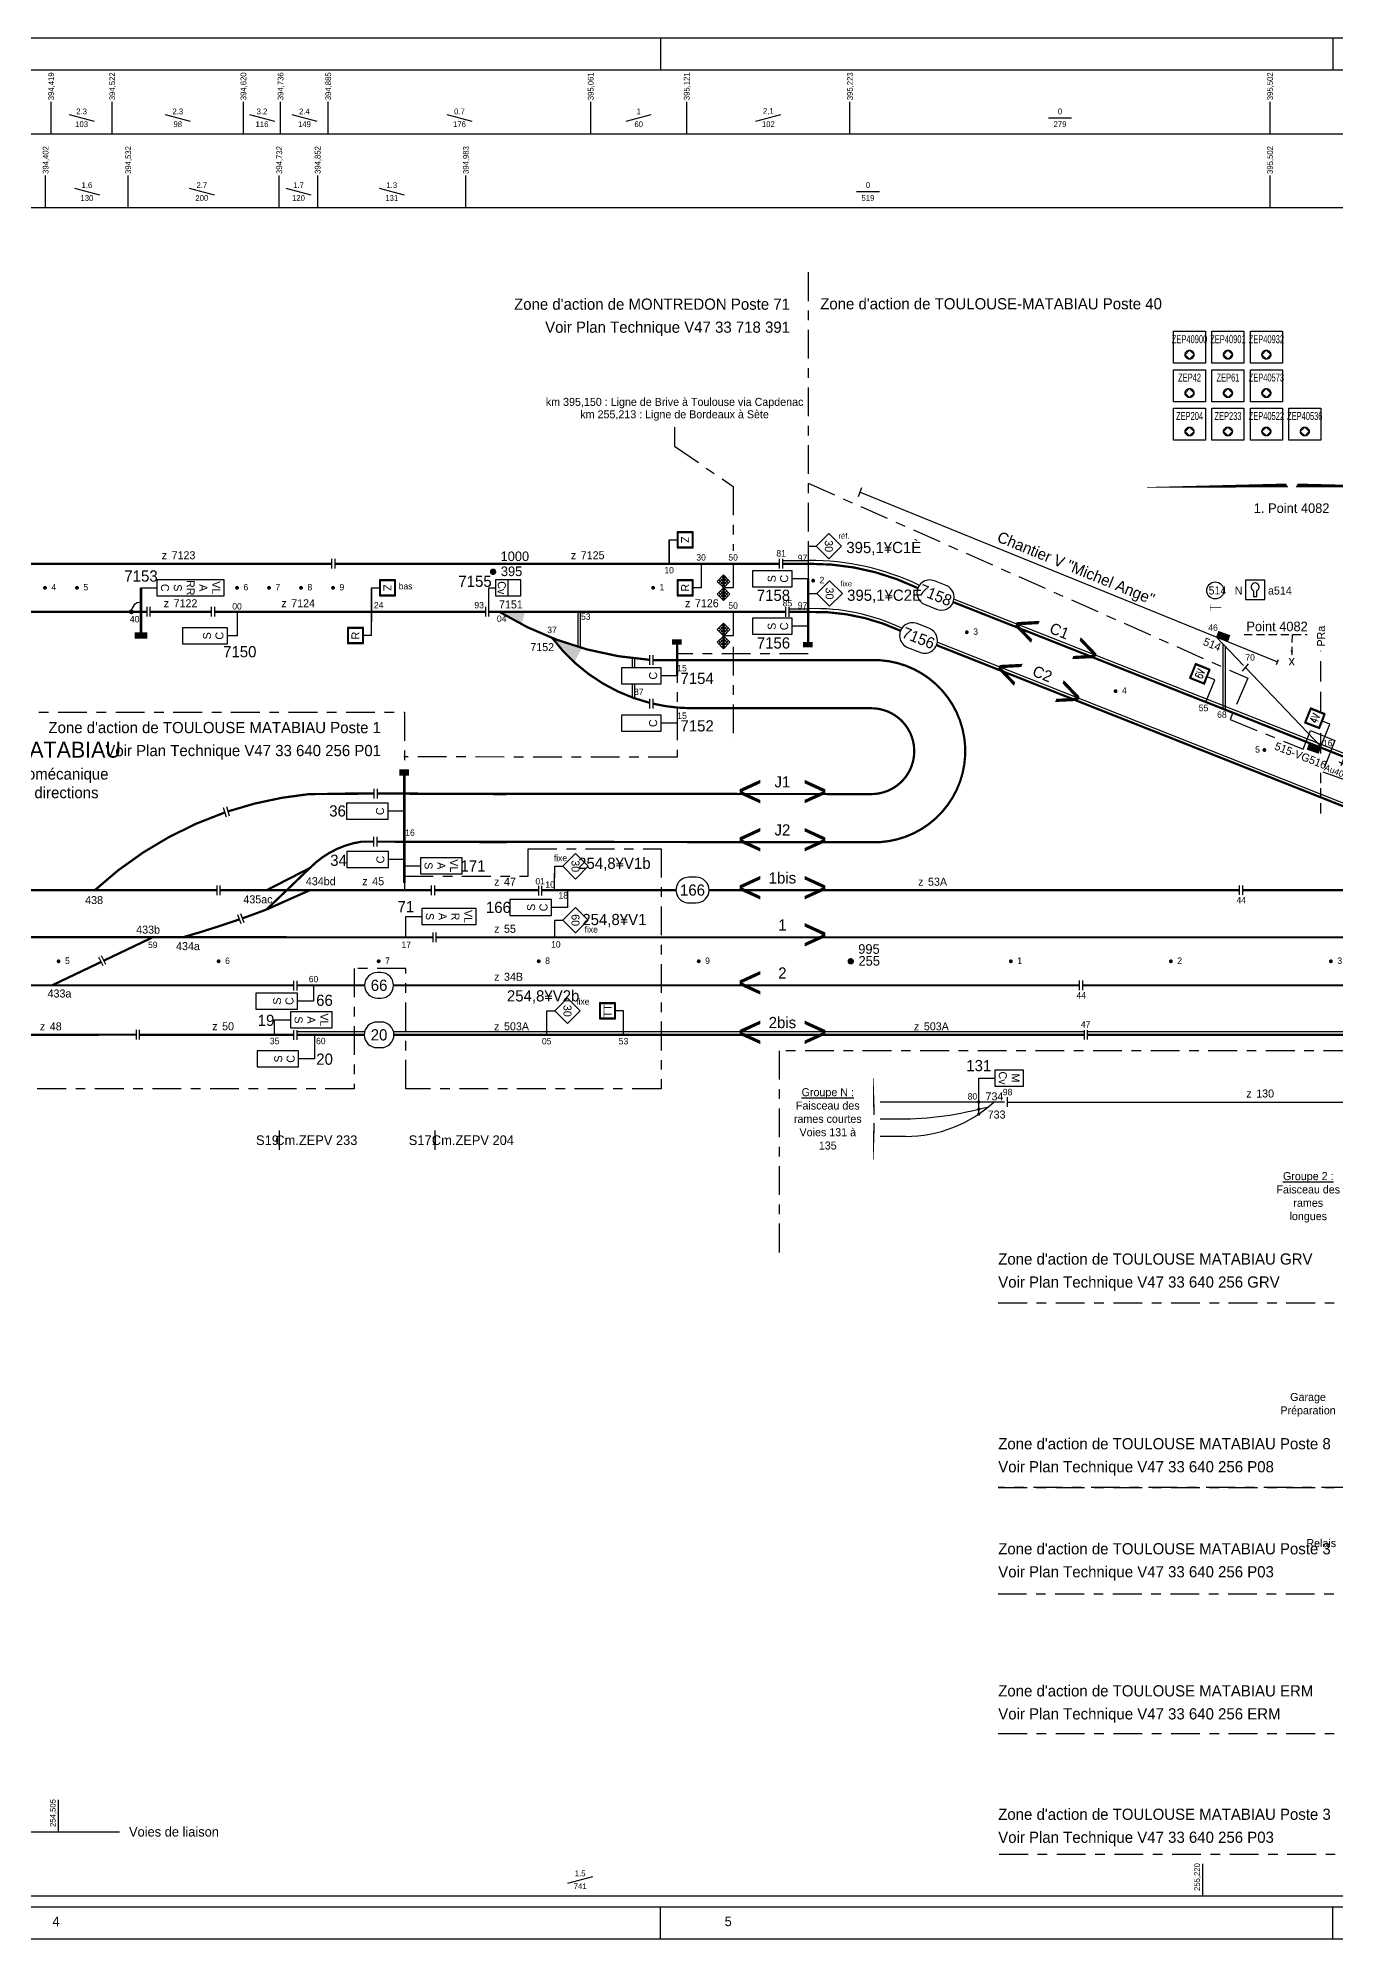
# Model space of a CAD drawing. Header units: metres. Extents: x 0 to 4410, y 0 to 594.
# Drawn here: x 645 to 1051, y 0 to 594 of the extents above; entities that cross this region are included whole.
import ezdxf
from ezdxf.enums import TextEntityAlignment as Align

# ---------------------------------------------------------------- set-up
doc = ezdxf.new("R2010")
doc.units = ezdxf.units.M
for name, pattern in [('AXES', [36, 18, -6, 6, -6]), ('CACHE', [9.525, 6.35, -3.175]), ('CACHE2', [4.7625, 3.175, -1.5875]), ('CONTINU', [5000, 5000, 0])]:
    doc.linetypes.add(name, pattern=pattern)
for name, color, linetype in [('ATTRIBUTS', 7, 'CONTINU'), ('PT', 7, 'Continuous'), ('ptce', 7, 'CONTINU')]:
    doc.layers.add(name, color=color, linetype=linetype)
doc.styles.add('es_norme', font='es_isocp.shx')
doc.styles.add('ISO8C1', font='es_isocp.shx')
doc.styles.add('SIMPLEX', font='simplex', dxfattribs={"width": 0.7})

# ---------------------------------------------------------------- blocks, each defined once
blk = doc.blocks.new('TIVD')
at = {"linetype": 'Continuous'}
for p, q in [((-4, 6.5), (0, 10.5)), ((0, 2.5), (-4, 6.5)), ((0, 10.5), (4, 6.5)), ((4, 6.5), (0, 2.5)), ((0, 0), (0, 2.5))]:
    blk.add_line(p, q, dxfattribs=at)
at = {"linetype": 'Continuous', "style": 'SIMPLEX', "width": 0.7}
blk.add_attdef('OOO', text='', height=2.5, dxfattribs=at).set_placement((0, 6.5), align=Align.MIDDLE)
blk = doc.blocks.new('TCR')
at = {"linetype": 'Continuous'}
for p, q in [((2.5, 7.5), (-2.5, 7.5)), ((-2.5, 7.5), (-2.5, 2.5)), ((2.5, 2.5), (2.5, 7.5)), ((-2.5, 2.5), (0, 2.5)), ((0, 0), (0, 2.5)), ((0, 2.5), (2.5, 2.5))]:
    blk.add_line(p, q, dxfattribs=at)
for points in [[(-2.5, 7.5), (2.5, 7.5), (-2, 7), (2, 7)], [(-2.5, 2.5), (-2.5, 7.5), (-2, 3), (-2, 7)], [(2.5, 7.5), (2.5, 2.5), (2, 7), (2, 3)], [(2.5, 2.5), (-2.5, 2.5), (2, 3), (-2, 3)]]:
    blk.add_solid(points, dxfattribs=at)
at = {"linetype": 'Continuous', "style": 'SIMPLEX', "width": 0.7}
blk.add_attdef('OO', text='', height=2.5, dxfattribs=at).set_placement((0, 5), align=Align.MIDDLE)
blk = doc.blocks.new('FLSIG-DR')
at = {"linetype": 'Continuous'}
blk.add_lwpolyline([(2.12, -2.12, 0, 0.8, 0), (1.39, -1.39, 0, 0, 0), (0, 0, 0, 0, 0)], format="xyseb", dxfattribs=at)
blk = doc.blocks.new('BAS')
at = {"linetype": 'CACHE', "style": 'ISO8C1'}
blk.add_text('bas', height=2, dxfattribs=at).set_placement((0, 0))
blk = doc.blocks.new('PTEAG')
blk.add_line((0, 1.5), (0, -1.5))
blk = doc.blocks.new('PAGED')
at = {"linetype": 'Continuous'}
blk.add_solid([(0, 0), (4, 0), (0, -2), (4, -2)], dxfattribs=at)
blk = doc.blocks.new('nzone')
at = {"style": 'es_norme'}
blk.add_text('z', height=2.5, dxfattribs=at).set_placement((-1.78, 1.41))
blk.add_attdef('ZONE', (1.31, 1.41), '', height=2.5, dxfattribs=at)
blk = doc.blocks.new('lev')
at = {"linetype": 'CONTINU', "const_width": 0.15}
for points in [[(-2.5, 0), (1, 0)], [(1, 1), (1, -1)]]:
    blk.add_lwpolyline(points, dxfattribs=at)
blk = doc.blocks.new('CLEV')
at = {"linetype": 'Continuous'}
for p, q in [((-0.5, -1.15), (-0.5, -3)), ((-0.5, -3), (0.5, -3)), ((0.5, -3), (0.5, -1.15))]:
    blk.add_line(p, q, dxfattribs=at)
blk.add_arc((0, 0), 1.25, 293.57818, 246.42182, dxfattribs=at)
blk = doc.blocks.new('PDI_')
at = {"linetype": 'AXES'}
blk.add_line((0, 2.81), (0, 0.5), dxfattribs=at)
at = {"const_width": 0.5}
blk.add_lwpolyline([(-1.36, 1.78, 1), (-0.86, 1.78, 1)], format="xyb", close=True, dxfattribs=at)
blk.add_solid([(-1.11, 2.28), (0.89, 2.28), (-0.62, 1.88), (1.29, 1.88)])
at = {"style": 'ISO8C1'}
blk.add_attdef('XX', text='', height=2, dxfattribs=at).set_placement((-0.07, 4.25), align=Align.CENTER)
blk.add_attdef('TYPE', text='', height=2.5, dxfattribs=at).set_placement((-3.46, 1.11), align=Align.RIGHT)
blk = doc.blocks.new('HM')
at = {"const_width": 0.6}
blk.add_lwpolyline([(-0.3, 0, 1), (0.3, 0, 1)], format="xyb", close=True, dxfattribs=at)
at = {"color": 7, "linetype": 'Continuous', "style": 'es_norme', "flags": 1}
blk.add_attdef('KI', (2.01, 1.77), '', height=2, dxfattribs=at)
at = {"linetype": 'Continuous', "style": 'es_norme'}
blk.add_attdef('HM', (2.02, -0.81), '', height=2, dxfattribs=at)
blk = doc.blocks.new('KILOM')
at = {"const_width": 1}
blk.add_lwpolyline([(-0.5, 0, 1), (0.5, 0, 1)], format="xyb", close=True, dxfattribs=at)
at = {"color": 7, "linetype": 'Continuous', "style": 'es_norme'}
blk.add_attdef('KM', (2.43, -1.35), '', height=3, dxfattribs=at)
at = {"layer": 'ATTRIBUTS', "linetype": 'Continuous', "style": 'es_norme'}
blk.add_attdef('KDREEL', (2.34, 2.34), '', height=3, dxfattribs=at)
blk = doc.blocks.new('no_voie')
at = {"layer": 'PT', "linetype": 'Continuous', "style": 'es_norme'}
blk.add_attdef('<', text='', height=10, dxfattribs=at).set_placement((-6.25, 1), align=Align.MIDDLE_RIGHT)
blk.add_attdef('V', text='', height=3.5, dxfattribs=at).set_placement((0, 2.09), align=Align.CENTER)
blk.add_attdef('>', text='', height=10, dxfattribs=at).set_placement((6.25, 1), align=Align.MIDDLE_LEFT)
blk = doc.blocks.new('zep')
for p, q in [((0, 10), (10, 10)), ((0, 0), (0, 10)), ((10, 10), (10, 0)), ((10, 0), (0, 0))]:
    blk.add_line(p, q)
at = {"linetype": 'CONTINU'}
blk.add_lwpolyline([(6.39, 2.72), (4.98, 4.09), (3.61, 2.68), (5.02, 1.31)], close=True, dxfattribs=at)
blk.add_circle((5, 2.7), 1.39, dxfattribs=at)
at = {"linetype": 'CONTINU', "style": 'ISO8C1', "width": 0.7}
blk.add_attdef('1L', text='', height=2.5, dxfattribs=at).set_placement((5, 6.29), align=Align.CENTER)
blk = doc.blocks.new('DECLIV1')
blk.add_line((-3.91, -1.05), (3.91, 1.05))
at = {"linetype": 'CONTINU', "style": 'ISO8C1', "flags": 1}
blk.add_attdef('PK', text='', height=1.8, dxfattribs=at).set_placement((0, 6.39), align=Align.MIDDLE)
at = {"color": 0, "linetype": 'Continuous', "style": 'ISO8C1'}
for tag, p in [('DECLI', (0, 2)), ('DISTANCE', (0, -2))]:
    blk.add_attdef(tag, text='', height=1.8, dxfattribs=at).set_placement(p, align=Align.MIDDLE)
blk = doc.blocks.new('DECLIV-1')
blk.add_line((-3.91, 1.05), (3.91, -1.05))
at = {"linetype": 'CONTINU', "style": 'ISO8C1', "flags": 1}
blk.add_attdef('PK', text='', height=1.8, dxfattribs=at).set_placement((0, 6.39), align=Align.MIDDLE)
at = {"linetype": 'CONTINU', "style": 'ISO8C1'}
for tag, p in [('DECLI', (0, 2)), ('DISTANCE', (0, -2))]:
    blk.add_attdef(tag, text='', height=1.8, dxfattribs=at).set_placement(p, align=Align.MIDDLE)
blk = doc.blocks.new('DECLIV0')
blk.add_line((-3.6, 0), (3.6, 0))
at = {"linetype": 'CONTINU', "style": 'ISO8C1', "flags": 1}
blk.add_attdef('PK', text='', height=1.8, dxfattribs=at).set_placement((0, 6.39), align=Align.MIDDLE)
at = {"linetype": 'CONTINU', "style": 'ISO8C1'}
for tag, p in [('DECLI', (0, 2)), ('DISTANCE', (0, -2))]:
    blk.add_attdef(tag, text='', height=1.8, dxfattribs=at).set_placement(p, align=Align.MIDDLE)
blk = doc.blocks.new('fincat')
at = {"layer": 'ptce', "linetype": 'CONTINU'}
for p, q in [((0, 4), (-2, 2)), ((-2, 2), (-0.15, 0.15)), ((-0.15, 2.85), (-1.5, 1.5)), ((-1.5, 2.5), (-0.15, 1.15)), ((-1, 3), (-0.15, 2.15)), ((-0.15, 1.85), (-1, 1)), ((-0.5, 3.5), (-0.15, 3.15)), ((-0.15, 0.85), (-0.5, 0.5)), ((-0.15, 3.85), (-0.15, -3.85)), ((2, 2), (0, 4)), ((0.15, 3.85), (0.15, -3.85)), ((0.5, 3.5), (0.15, 3.15)), ((1, 3), (0.15, 2.15)), ((0.15, 2.85), (1.5, 1.5)), ((1.5, 2.5), (0.15, 1.15)), ((0.15, 0.15), (2, 2)), ((0.15, 1.85), (1, 1)), ((0.15, 0.85), (0.5, 0.5)), ((-2, -2), (-0.15, -0.15)), ((0, -4), (-2, -2)), ((-1.5, -2.5), (-0.15, -1.15)), ((-0.15, -2.85), (-1.5, -1.5)), ((-0.15, -1.85), (-1, -1)), ((-1, -3), (-0.15, -2.15)), ((-0.15, -0.85), (-0.5, -0.5)), ((-0.5, -3.5), (-0.15, -3.15)), ((2, -2), (0, -4)), ((0.15, -0.15), (2, -2)), ((0.15, -0.85), (0.5, -0.5)), ((0.15, -1.85), (1, -1)), ((1.5, -2.5), (0.15, -1.15)), ((0.15, -2.85), (1.5, -1.5)), ((1, -3), (0.15, -2.15)), ((0.5, -3.5), (0.15, -3.15))]:
    blk.add_line(p, q, dxfattribs=at)

msp = doc.modelspace()

# ---------------------------------------------------------------- linework, layer by layer
at = {"color": 0, "linetype": 'Continuous', "ltscale": 0.8}
for p, q in [((840, 594), (840, 584)), ((1050, 594), (1050, 584)), ((840, 0), (840, 10)), ((1050, 0), (1050, 10))]:
    msp.add_line(p, q, dxfattribs=at)
at = {"color": 0, "linetype": 'Continuous'}
for p, q in [((649.556, 564.065), (649.556, 574.065)), ((668.657, 564.065), (668.657, 574.065)), ((709.657, 564.065), (709.657, 574.065)), ((721.257, 564.065), (721.257, 574.065)), ((736.157, 564.065), (736.157, 574.065)), ((818.157, 564.065), (818.157, 574.065)), ((848.157, 564.065), (848.157, 574.065)), ((899.157, 564.065), (899.157, 574.065)), ((1030.407, 564.065), (1030.407, 574.065)), ((1030.407, 564.065), (1030.407, 574.065)), ((178.657, 564.065), (1269.407, 564.065)), ((647.856, 541.024), (647.856, 551.024)), ((673.657, 541.024), (673.657, 551.024)), ((720.856, 541.024), (720.856, 551.024)), ((732.856, 541.024), (732.856, 551.024)), ((779.157, 541.024), (779.157, 551.024)), ((1030.407, 541.024), (1030.407, 551.024)), ((1030.407, 541.024), (1030.407, 551.024)), ((177.657, 541.024), (1269.407, 541.024)), ((842.657, 436.944), (842.657, 429.715)), ((886.094, 435.218), (886.094, 429.715)), ((737.291, 428.215), (737.291, 431.215)), ((738.291, 428.215), (738.291, 431.215)), ((877.157, 428.215), (877.157, 431.215)), ((878.157, 428.215), (878.157, 431.215)), ((792.381, 419.715), (792.381, 424.715)), ((679.555, 413.215), (679.555, 416.215)), ((680.555, 413.215), (680.555, 416.215)), ((699.736, 413.215), (699.736, 416.215)), ((700.736, 413.215), (700.736, 416.215)), ((785.381, 413.215), (785.381, 416.215)), ((786.381, 413.215), (786.381, 416.215)), ((879.157, 413.168), (879.157, 416.168)), ((880.157, 413.168), (880.157, 416.168)), ((814.157, 414.668), (814.157, 403.756)), ((814.864, 414.668), (814.864, 403.549)), ((1022.133, 397.916), (1013.577, 406.867)), ((831.157, 400.21), (831.157, 397.232)), ((831.864, 400.126), (831.864, 397.232)), ((836.657, 398.12), (836.657, 401.12)), ((837.657, 398.12), (837.657, 401.12)), ((831.157, 392.232), (831.157, 387.93)), ((831.864, 392.232), (831.864, 387.676)), ((1046.31, 372.622), (1022.705, 397.317)), ((836.657, 384.492), (836.657, 387.492)), ((837.657, 384.492), (837.657, 387.492)), ((750.546, 356.408), (750.546, 359.408)), ((751.546, 356.408), (751.546, 359.408)), ((704.346, 350.588), (703.477, 353.46)), ((705.303, 350.878), (704.434, 353.749)), ((750.438, 341.389), (750.438, 344.389)), ((751.438, 341.389), (751.438, 344.389)), ((701.411, 326.211), (701.411, 329.211)), ((702.411, 326.211), (702.411, 329.211)), ((759.938, 332.15), (759.938, 327.905)), ((768.438, 326.211), (768.438, 329.211)), ((769.438, 326.211), (769.438, 329.211)), ((801.911, 326.077), (801.911, 329.077)), ((802.911, 326.077), (802.911, 329.077)), ((1020.911, 326.236), (1020.911, 329.236)), ((1021.911, 326.236), (1021.911, 329.236)), ((708.94, 317.203), (707.927, 320.026)), ((709.882, 317.541), (708.868, 320.364)), ((768.911, 311.452), (768.911, 314.452)), ((769.911, 311.452), (769.911, 314.452)), ((665.827, 304.089), (664.443, 306.75)), ((666.715, 304.55), (665.331, 307.212)), ((725.411, 296.42), (725.411, 299.42)), ((726.411, 296.42), (726.411, 299.42)), ((970.911, 296.5), (970.911, 299.5)), ((971.911, 296.5), (971.911, 299.5)), ((676.229, 281.052), (676.229, 284.052)), ((677.229, 281.052), (677.229, 284.052)), ((725.411, 280.976), (725.411, 283.976)), ((726.411, 280.976), (726.411, 283.976)), ((972.411, 281.024), (972.411, 284.024)), ((973.411, 281.024), (973.411, 284.024)), ((948.411, 260.027), (948.411, 263.027)), ((948.411, 261.527), (1276.083, 261.527)), ((908.63, 256.243), (914.484, 256.243)), ((720.806, 252.599), (720.806, 246.599)), ((769.486, 252.599), (769.486, 246.599)), ((916.531, 250.792), (908.63, 250.792)), ((651.911, 33.5), (651.911, 43.5)), ((141.967, 33.5), (670.967, 33.5)), ((1009.411, 13.5), (1009.411, 23.5)), ((141.967, 13.5), (2552.917, 13.5))]:
    msp.add_line(p, q, dxfattribs=at)
at = {"color": 0}
for p, q in [((842.657, 429.715), (842.657, 437.215)), ((852.657, 429.715), (852.657, 422.215)), ((749.657, 414.715), (749.657, 422.215)), ((749.657, 422.215), (749.657, 411.579)), ((749.657, 407.294), (749.657, 414.715)), ((1015.611, 404.739), (1015.611, 384.434)), ((1016.41, 403.903), (1016.41, 384.119)), ((1021.759, 396.153), (1023.651, 398.481)), ((1032.391, 398.237), (1033.038, 399.76)), ((1010.365, 386.509), (1013.127, 393.482)), ((1046.31, 372.622), (1049.072, 379.595)), ((806.896, 327.711), (806.911, 335.211)), ((806.896, 327.565), (806.896, 333.07)), ((806.911, 312.854), (806.911, 318.359)), ((804.411, 282.524), (804.411, 290.024)), ((804.411, 282.356), (804.411, 287.376)), ((828.411, 282.524), (828.411, 290.024)), ((828.411, 282.524), (828.411, 287.4)), ((947.411, 261.527), (908.63, 261.527))]:
    msp.add_line(p, q, dxfattribs=at)
at = {"color": 0, "linetype": 'CACHE', "ltscale": 0.4}
for p, q in [((1022.33, 407.621), (1042.003, 407.621)), ((1037.279, 407.621), (1037.18, 401.09))]:
    msp.add_line(p, q, dxfattribs=at)
at = {"color": 0, "linetype": 'AXES', "ltscale": 0.5}
msp.add_line((862.657, 403.759), (862.657, 373.747), dxfattribs=at)
at = {"color": 0, "linetype": 'CACHE'}
for p, q in [((1046.293, 383.385), (1046.293, 402.547)), ((1046.293, 370.468), (1046.293, 379.367))]:
    msp.add_line(p, q, dxfattribs=at)
at = {"color": 0, "linetype": 'CACHE', "ltscale": 0.5}
msp.add_line((1046.293, 351.688), (1046.293, 365.177), dxfattribs=at)
at = {"color": 0, "linetype": 'Continuous', "ltscale": 0.8}
for points in [[(0, 0), (4410, 0), (4410, 594), (0, 594)], [(10, 10), (4400, 10), (4400, 584), (10, 584)]]:
    msp.add_lwpolyline(points, close=True, dxfattribs=at)
at = {"color": 0, "linetype": 'AXES', "ltscale": 0.5}
for points in [[(886.094, 520.808), (886.094, 401.547), (845.157, 401.547), (845.157, 369.24), (759.808, 369.374)], [(844.374, 472.422), (844.374, 466.422), (862.657, 453.867), (862.657, 433.713)], [(886.094, 454.888), (1023.444, 393.988), (1017.919, 381.064), (1040.726, 371.756), (1042.995, 377.642), (1050.636, 374.522), (1046.848, 364.696), (1090.258, 349.288), (1213.641, 349.288), (1213.641, 280.209)], [(39.759, 383.361), (759.938, 383.361), (759.938, 332.15), (798.57, 332.15), (798.57, 340.645), (840.13, 340.645), (840.13, 265.674), (760.399, 265.674), (760.399, 303.249), (744.247, 303.249), (744.247, 265.674), (39.759, 265.674)], [(1258.865, 288.038), (1258.865, 271.01), (1231.585, 271.01), (1231.585, 277.525), (1218.114, 277.525), (1218.114, 277.525), (877.045, 277.525), (877.045, 212.156)], [(1640.921, 229.198), (1547.311, 229.198), (1350.796, 105.258), (1350.796, 26.431), (945.479, 26.431)], [(945.479, 198.825), (1162.603, 198.825), (1262.409, 219.295), (1271.627, 219.295)], [(1395.368, 148.583), (1395.368, 148.583), (1291.295, 147.955), (1229.254, 115.143), (1217.483, 141.105), (945.479, 141.105)], [(945.479, 141.105), (1217.483, 141.105)], [(1246.326, 109.682), (1246.326, 112.175), (1188.205, 112.175), (1188.205, 108.807), (1069.506, 108.807), (1069.506, 110.897), (1062.302, 110.897), (1062.302, 107.762), (945.479, 107.762)], [(945.479, 64.176), (1185.767, 64.176), (1185.767, 59.438), (1196.475, 59.438), (1206.5, 62.924), (1246.326, 99.503)]]:
    msp.add_lwpolyline(points, dxfattribs=at)
at = {"color": 0}
for points in [[(902.321, 452.109), (1032.746, 399.072)], [(862.657, 429.715), (862.657, 422.215), (859.657, 422.215)], [(931.679, 418.707), (1026.549, 381.184)], [(862.657, 414.668), (862.657, 407.168), (859.657, 407.168)], [(926.462, 405.263), (1063.169, 351.109)], [(1026.551, 381.183), (1065.776, 365.591)], [(726.411, 283.524), (747.387, 283.524)], [(756.559, 283.524), (972.411, 283.524)], [(973.411, 283.524), (1299.785, 283.524)]]:
    msp.add_lwpolyline(points, dxfattribs=at)
at = {"color": 0, "linetype": 'Continuous'}
for points, format in [([(1084.021, 456.184, 0, 0, 0), (1082.521, 453.586, 0.2, 1.2, 0), (1038.743, 454.186, 0, 0, 0), (1037.243, 451.588, 0, 0, 0), (1035.743, 454.186, 1.2, 0.2, 0), (991.964, 453.586, 0, 0, 0), (990.464, 456.184, 0, 0, 0)], "xyseb"), ([(920.857, 422.976, 0.1167003), (886.294, 430.717, 0.0993085)], "xyb"), ([(922.612, 416.94), (926.236, 415.501, 1), (929.187, 422.937), (925.563, 424.375, 1), (922.612, 416.94, 1)], "xyb"), ([(915.356, 409.544, 0.1220481), (886.294, 415.668, 0.0993085)], "xyb"), ([(917.188, 403.577), (921.019, 402.057, 1), (923.971, 409.492), (920.14, 411.013, 1), (917.188, 403.577, 1)], "xyb"), ([(848.794, 323.76), (851.128, 323.757, 1), (851.14, 331.757), (848.805, 331.76, 1), (848.794, 323.76, 1)], "xyb"), ([(751.516, 294), (752.558, 294, 1), (752.558, 302), (751.516, 302, 1), (751.516, 294, 1)], "xyb"), ([(751.387, 278.524), (752.686, 278.524, 1), (752.686, 286.524), (751.387, 286.524, 1), (751.387, 278.524, 1)], "xyb"), ([(908.63, 242.29, 0, 0, 0), (906.433, 243.558, 0.2, 0.507, 0), (906.686, 254.974, 0, 0, 0), (904.489, 256.243, 0, 0, 0), (906.686, 257.511, 0.507, 0.2, 0), (906.433, 268.928, 0, 0, 0), (908.63, 270.196, 0, 0, 0)], "xyseb")]:
    msp.add_lwpolyline(points, format=format, dxfattribs=at)
for points, const_width in [([(619.657, 429.715), (737.291, 429.715)], 0.7), ([(738.291, 429.715), (798.414, 429.715)], 0.7), ([(784.306, 429.715), (817.523, 429.715)], 0.7), ([(786.451, 429.715), (877.157, 429.715)], 0.7), ([(817.523, 429.715), (786.451, 429.715)], 0.7), ([(878.157, 429.715), (886.294, 429.719), (886.294, 429.719)], 0.7), ([(886.094, 425.049), (886.094, 404.493)], 0.7), ([(530.461, 414.715), (667.522, 414.715)], 0.7), ([(667.522, 414.715), (679.555, 414.715)], 0.7), ([(680.555, 414.715), (699.736, 414.715)], 0.7), ([(700.736, 414.715), (785.381, 414.715)], 0.7), ([(817.523, 414.668), (879.157, 414.668)], 0.7), ([(880.157, 414.668), (886.294, 414.668)], 0.7), ([(843.577, 405.288), (846.585, 405.288)], 1.6), ([(845.157, 405.288), (845.157, 394.732)], 0.7), ([(884.514, 404.426), (887.522, 404.426)], 1.6), ([(837.657, 399.62), (905.825, 399.62)], 0.7), ([(849.411, 384.572), (905.825, 384.572)], 0.7), ([(758.357, 364.501), (761.365, 364.501)], 2), ([(759.938, 330.01), (759.938, 363.787)], 0.8), ([(741.425, 357.908), (750.546, 357.908)], 0.7), ([(751.546, 357.908), (905.822, 357.747)], 0.7), ([(751.438, 342.887), (905.821, 342.689)], 0.7), ([(730.411, 334.636), (716.911, 321.702)], 0.7), ([(716.911, 327.711), (730.411, 334.636)], 0.7), ([(716.911, 321.702), (730.411, 327.711)], 0.7), ([(802.911, 327.711), (844.8, 327.711)], 0.7), ([(855.134, 327.751), (1020.911, 327.711)], 0.7)]:
    msp.add_lwpolyline(points, dxfattribs=dict(at, const_width=const_width))
at = {"color": 0, "linetype": 'CACHE', "ltscale": 0.7, "const_width": 0.7}
msp.add_lwpolyline([(774.111, 429.715), (784.306, 429.715)], dxfattribs=at)
at = {"color": 0, "linetype": 'Continuous'}
for points in [[(878.157, 430.715), (886.294, 430.717)], [(886.094, 429.549), (886.094, 425.049), (881.094, 425.049)], [(677.657, 414.715), (677.657, 422.215), (682.657, 422.215)], [(786.381, 414.715), (786.381, 422.215), (788.381, 422.215)], [(707.657, 414.715), (707.657, 407.215), (704.657, 407.215)], [(880.157, 415.668), (886.294, 415.668)], [(886.094, 414.668), (886.094, 410.168), (881.094, 410.168)], [(845.157, 399.62), (845.157, 394.732), (840.157, 394.732)], [(845.157, 384.789), (845.157, 379.902), (840.157, 379.902)], [(759.829, 357.896), (759.829, 352.396), (754.829, 352.396)], [(759.938, 342.781), (759.938, 337.281), (754.938, 337.281)], [(760.001, 342.852), (760.001, 335.352), (765.001, 335.352)], [(810.911, 327.643), (810.911, 322.358), (805.911, 322.358)], [(760.411, 313), (760.411, 319.5), (765.411, 319.5)], [(731.547, 297.94), (731.547, 293.058), (726.547, 293.058)], [(719.411, 282.524), (719.411, 287.187), (724.411, 287.187)], [(731.911, 282.505), (731.911, 275.005), (726.911, 275.005)], [(939.411, 257.799), (939.411, 269.027), (944.411, 269.027)]]:
    msp.add_lwpolyline(points, dxfattribs=at)
at = {"color": 0, "linetype": 'Continuous', "const_width": 0.7}
for points in [[(920.36, 422.108, 0.1156294), (886.294, 429.719)], [(789.657, 414.668, 0.1205394), (836.657, 399.684, 0.1205394)], [(914.953, 408.788, 0.1164583), (886.294, 414.668)], [(806.157, 406.498, 0.1714641), (836.657, 386.234, 0.1714641)], [(905.825, 399.62, -1.0314666), (905.821, 342.689, 0.3301465)], [(837.657, 385.992, 0.0540118), (849.411, 384.572)], [(905.825, 384.572, -1.0006171), (905.822, 357.747, -4.1824003)], [(746.583, 342.889, 0.1637363), (730.411, 334.636, -0.8479455)], [(709.377, 318.945, 0.0060612), (716.911, 321.702)], [(690.758, 313, 0.0140138), (708.433, 318.614, 0.0140138)]]:
    msp.add_lwpolyline(points, format="xyb", dxfattribs=at)
at = {"color": 0, "linetype": 'CONTINU', "const_width": 0.8}
msp.add_lwpolyline([(677.657, 422.215), (677.657, 408.322)], dxfattribs=at)
at = {"color": 0, "linetype": 'Continuous'}
for points in [[(682.657, 419.715), (703.657, 419.715), (703.657, 424.715), (682.657, 424.715)], [(788.381, 419.715), (796.381, 419.715), (796.381, 424.715), (788.381, 424.715)], [(881.094, 427.549), (868.683, 427.549), (868.683, 422.549), (881.094, 422.549)], [(1022.774, 418.587), (1028.774, 418.587), (1028.774, 424.587), (1022.774, 424.587)], [(881.094, 412.668), (868.683, 412.668), (868.683, 407.668), (881.094, 407.668)], [(704.657, 409.715), (690.657, 409.715), (690.657, 404.715), (704.657, 404.715)], [(840.157, 397.232), (827.746, 397.232), (827.746, 392.232), (840.157, 392.232)], [(840.157, 382.402), (827.746, 382.402), (827.746, 377.402), (840.157, 377.402)], [(754.829, 354.896), (741.829, 354.896), (741.829, 349.896), (754.829, 349.896)], [(754.829, 354.896), (741.829, 354.896), (741.829, 349.896), (754.829, 349.896)], [(754.938, 339.781), (741.938, 339.781), (741.938, 334.781), (754.938, 334.781)], [(754.938, 339.781), (741.938, 339.781), (741.938, 334.781), (754.938, 334.781)], [(765.001, 332.852), (778.001, 332.852), (778.001, 337.852), (765.001, 337.852)], [(765.411, 317), (782.411, 317), (782.411, 322), (765.411, 322)], [(805.911, 324.858), (792.911, 324.858), (792.911, 319.858), (805.911, 319.858)], [(805.911, 324.858), (792.911, 324.858), (792.911, 319.858), (805.911, 319.858)], [(726.547, 295.558), (713.547, 295.558), (713.547, 290.558), (726.547, 290.558)], [(724.411, 284.687), (737.411, 284.687), (737.411, 289.687), (724.411, 289.687)], [(726.911, 277.505), (713.911, 277.505), (713.911, 272.505), (726.911, 272.505)], [(944.411, 266.527), (953.411, 266.527), (953.411, 271.527), (944.411, 271.527)]]:
    msp.add_lwpolyline(points, close=True, dxfattribs=at)
at = {"color": 0, "const_width": 0.7}
for points in [[(931.425, 417.732), (1026.181, 380.254)], [(786.381, 414.668), (817.523, 414.668)], [(926.208, 404.288), (1062.801, 350.18)], [(1026.181, 380.254), (1065.407, 364.661)], [(730.182, 357.746), (750.546, 357.906)], [(751.546, 357.906), (791.882, 357.745)], [(746.583, 342.889), (750.438, 342.889)], [(751.438, 342.889), (791.885, 342.729)], [(505.411, 327.711), (701.411, 327.711)], [(702.411, 327.711), (768.438, 327.711)], [(769.438, 327.711), (791.889, 327.711)], [(791.898, 327.711), (801.911, 327.711)], [(1021.911, 327.711), (1366.51, 327.711)], [(553.862, 313.15), (726.322, 313)], [(666.101, 305.73), (681.411, 313.039)], [(725.429, 313), (768.911, 313)], [(769.911, 313), (791.892, 313)], [(783.398, 313), (920.233, 313)], [(920.233, 313), (1366.246, 313)], [(649.911, 298), (665.198, 305.299)], [(497.411, 298), (725.411, 298)], [(726.411, 298), (747.516, 298)], [(756.558, 298), (970.911, 298)], [(971.911, 298), (1328.397, 298)], [(619.857, 282.524), (676.229, 282.569)], [(677.229, 282.553), (725.411, 282.524)], [(726.411, 282.524), (747.387, 282.524)], [(756.686, 282.524), (972.411, 282.524)], [(973.411, 282.524), (1299.785, 282.524)]]:
    msp.add_lwpolyline(points, dxfattribs=at)
at = {"color": 0, "linetype": 'Continuous'}
for points, const_width in [([(674.282, 414.715, 1), (675.032, 414.715, 1)], 0.75), ([(939.161, 261.527, 1), (939.661, 261.527, 1)], 0.5), ([(939.161, 259.284, 1), (939.661, 259.284, 1)], 0.5), ([(939.161, 257.799, 1), (939.661, 257.799, 1)], 0.5)]:
    msp.add_lwpolyline(points, format="xyb", close=True, dxfattribs=dict(at, const_width=const_width))
at = {"color": 0, "linetype": 'CACHE2', "const_width": 4}
msp.add_lwpolyline([(677.657, 408.322), (677.657, 406.322)], dxfattribs=at)
at = {"color": 0, "linetype": 'CACHE'}
msp.add_lwpolyline([(1037.178, 400.974, 0, 0.7, 0), (1037.206, 402.707, 0.7, 0.7, 0)], format="xyseb", dxfattribs=at)
at = {"color": 0, "const_width": 0.7}
for points in [[(730.182, 357.746, 0.0563302), (704.859, 352.345, 0.0563302)], [(703.911, 352.024, 0.1039269), (663.21, 327.711)]]:
    msp.add_lwpolyline(points, format="xyb", dxfattribs=at)
at = {"color": 0, "linetype": 'Continuous'}
msp.add_circle((1013.295, 421.385), 2.664, dxfattribs=at)
for centre, radius, start, end in [((677.657, 414.715), 3, 90, 180), ((916.711, 291.062), 40.27, 269.743495, 312.82677), ((914.316, 361.304), 105.061, 270.091625, 285.521087)]:
    msp.add_arc(centre, radius, start, end, dxfattribs=at)
for points in [[(789.657, 414.668), (796.609, 410.709), (797.657, 414.668)], [(806.157, 406.498), (812.902, 398.792), (815.516, 403.449)]]:
    msp.add_solid(points, dxfattribs=at)

# ---------------------------------------------------------------- block references
for name, p, values in [('DECLIV-1', (659.107, 569.065), {'DECLI': '2.3', 'DISTANCE': '103'}), ('DECLIV-1', (689.157, 569.065), {'DECLI': '2.3', 'DISTANCE': '98'}), ('DECLIV-1', (715.457, 569.065), {'DECLI': '3.2', 'DISTANCE': '116'}), ('DECLIV-1', (728.707, 569.065), {'DECLI': '2.4', 'DISTANCE': '149'}), ('DECLIV-1', (777.157, 569.065), {'DECLI': '0.7', 'DISTANCE': '176'}), ('DECLIV1', (833.157, 569.065), {'DECLI': '1', 'DISTANCE': '60'}), ('DECLIV1', (873.657, 569.065), {'DECLI': '2,1', 'DISTANCE': '102'}), ('DECLIV0', (964.782, 569.065), {'DECLI': '0', 'DISTANCE': '279'}), ('DECLIV-1', (660.757, 546.024), {'DECLI': '1.6', 'DISTANCE': '130'}), ('DECLIV-1', (696.656, 546.024), {'DECLI': '2.7', 'DISTANCE': '200'}), ('DECLIV-1', (726.856, 546.024), {'DECLI': '1.7', 'DISTANCE': '120'}), ('DECLIV-1', (756.007, 546.024), {'DECLI': '1.3', 'DISTANCE': '131'}), ('DECLIV0', (904.782, 546.024), {'DECLI': '0', 'DISTANCE': '519'}), ('zep', (1000.259, 492.351), {'1L': 'ZEP40900'}), ('zep', (1012.259, 492.351), {'1L': 'ZEP40901'}), ('zep', (1024.259, 492.351), {'1L': 'ZEP40932'}), ('zep', (1000.259, 480.351), {'1L': 'ZEP42'}), ('zep', (1012.259, 480.351), {'1L': 'ZEP61'}), ('zep', (1024.259, 480.351), {'1L': 'ZEP40573'}), ('zep', (1000.259, 468.351), {'1L': 'ZEP204'}), ('zep', (1012.259, 468.351), {'1L': 'ZEP233'}), ('zep', (1024.259, 468.351), {'1L': 'ZEP40522'}), ('zep', (1036.259, 468.351), {'1L': 'ZEP40536'}), ('no_voie', (878.052, 357.747), {'V': 'J1', '>': '>', '<': '<'}), ('no_voie', (878.052, 342.708), {'V': 'J2', '>': '>', '<': '<'}), ('no_voie', (878.052, 327.711), {'V': '1bis', '>': '>', '<': '<'}), ('no_voie', (878.052, 313), {'V': '1', '>': '>'}), ('no_voie', (878.052, 298), {'V': '2', '<': '<'}), ('no_voie', (878.052, 282.524), {'V': '2bis', '>': '>', '<': '<'}), ('DECLIV1', (814.873, 18.5), {'DECLI': '1.5', 'DISTANCE': '741'})]:
    msp.add_blockref(name, p, dxfattribs=at).add_auto_attribs(values)
at = {"color": 0, "xscale": -1}
for name, p, rotation in [('PTEAG', (902.321, 452.109), 160.6003625819004), ('PAGED', (1046.293, 372.227), 340.7395638213702)]:
    msp.add_blockref(name, p, dxfattribs=dict(at, rotation=rotation))
at = {"color": 0, "linetype": 'Continuous'}
ref = msp.add_blockref('TCR', (842.657, 437.215), dxfattribs=dict(at, rotation=270))
ref.add_attrib('OO', 'Z', dxfattribs={"linetype": 'CONTINU', "height": 2.5, "rotation": 270, "style": 'es_norme'}).set_placement((847.657, 437.215), align=Align.MIDDLE)
at = {"color": 0}
for name, p, values in [('nzone', (685.904, 429.715), {'ZONE': '7123'}), ('nzone', (813.741, 429.715), {'ZONE': '7125'}), ('HM', (647.657, 422.215), {'HM': '4'}), ('HM', (657.657, 422.215), {'HM': '5'}), ('HM', (707.657, 422.215), {'HM': '6'}), ('HM', (717.657, 422.215), {'HM': '7'}), ('HM', (727.657, 422.215), {'HM': '8'}), ('HM', (737.657, 422.215), {'HM': '9'}), ('HM', (837.657, 422.215), {'HM': '1'}), ('HM', (887.657, 424.447), {'HM': '2'}), ('nzone', (686.533, 414.715), {'ZONE': '7122'}), ('nzone', (723.282, 414.715), {'ZONE': '7124'}), ('nzone', (849.411, 414.715), {'ZONE': '7126'}), ('HM', (935.65, 408.318), {'HM': '3'}), ('HM', (982.142, 389.921), {'HM': '4'}), ('nzone', (748.587, 327.871), {'ZONE': '45'}), ('nzone', (789.762, 327.711), {'ZONE': '47'}), ('nzone', (922.233, 327.711), {'ZONE': '53A'}), ('nzone', (789.762, 313), {'ZONE': '55'}), ('KILOM', (899.411, 305.5), {'KDREEL': '995', 'KM': '255'}), ('HM', (651.911, 305.5), {'HM': '5'}), ('HM', (701.911, 305.5), {'HM': '6'}), ('HM', (751.911, 305.5), {'HM': '7'}), ('HM', (801.911, 305.5), {'HM': '8'}), ('HM', (851.911, 305.5), {'HM': '9'}), ('HM', (851.911, 305.5), {'HM': '9'}), ('HM', (949.411, 305.5), {'HM': '1'}), ('HM', (999.411, 305.5), {'HM': '2'}), ('HM', (1049.411, 305.5), {'HM': '3'}), ('nzone', (789.762, 298), {'ZONE': '34B'}), ('nzone', (647.85, 282.512), {'ZONE': '48'}), ('nzone', (701.679, 282.533), {'ZONE': '50'}), ('nzone', (789.762, 282.524), {'ZONE': '503A'}), ('nzone', (920.927, 282.524), {'ZONE': '503A'}), ('nzone', (1024.773, 261.527), {'ZONE': '130'})]:
    msp.add_blockref(name, p, dxfattribs=at).add_auto_attribs(values)
at = {"color": 0, "linetype": 'Continuous', "xscale": 0.001, "yscale": 0.001, "zscale": 0.001}
for p, rotation in [((842.657, 437.215), 180), ((944.411, 269.027), 224.9999999999968), ((944.411, 269.027), 224.9999999999975), ((944.411, 269.027), 235)]:
    msp.add_blockref('FLSIG-DR', p, dxfattribs=dict(at, rotation=rotation))
at = {"color": 0, "linetype": 'Continuous'}
ref = msp.add_blockref('TIVD', (886.059, 435.218), dxfattribs=dict(at, rotation=270))
ref.add_attrib('OOO', '30', dxfattribs={"linetype": 'Continuous', "height": 2.5, "rotation": 270, "style": 'es_norme'}).set_placement((892.559, 435.218), align=Align.MIDDLE)
ref = msp.add_blockref('KILOM', (787.657, 427.215))
ref.add_attrib('KDREEL', '1000', (789.997, 430.556), dxfattribs={"layer": 'ATTRIBUTS', "linetype": 'Continuous', "height": 3, "style": 'es_norme'})
ref.add_attrib('KM', '395', (790.086, 425.866), dxfattribs={"color": 7, "linetype": 'Continuous', "height": 3, "style": 'es_norme'})
at = {"color": 0}
ref = msp.add_blockref('TCR', (749.657, 422.215), dxfattribs=dict(at, rotation=270))
ref.add_attrib('OOO', 'Z', dxfattribs={"linetype": 'CONTINU', "height": 2.5, "rotation": 270, "style": 'es_norme'}).set_placement((754.657, 422.215), align=Align.MIDDLE)
for name, p in [('BAS', (758.173, 421.715)), ('FLSIG-DR', (825.911, 290.024))]:
    msp.add_blockref(name, p, dxfattribs=at)
at = {"color": 0, "linetype": 'Continuous'}
ref = msp.add_blockref('TCR', (852.657, 422.215), dxfattribs=dict(at, rotation=90))
ref.add_attrib('OO', 'R', dxfattribs={"linetype": 'CONTINU', "height": 2.5, "rotation": 90, "style": 'es_norme'}).set_placement((847.657, 422.215), align=Align.MIDDLE)
at = {"color": 0, "linetype": 'AXES', "rotation": 180}
for p in [(859.657, 422.215), (859.657, 407.168)]:
    msp.add_blockref('fincat', p, dxfattribs=at)
at = {"color": 0, "linetype": 'Continuous'}
ref = msp.add_blockref('TIVD', (886.294, 420.435), dxfattribs=dict(at, rotation=270))
ref.add_attrib('OOO', '30', dxfattribs={"linetype": 'Continuous', "height": 2.5, "rotation": 270, "style": 'es_norme'}).set_placement((892.794, 420.435), align=Align.MIDDLE)
msp.add_blockref('CLEV', (1025.774, 422.462), dxfattribs=at)
at = {"color": 0}
for name, p, rotation in [('lev', (1012.713, 416.006), 180), ('PAGED', (1014.263, 408.746), 339.9468817682946)]:
    msp.add_blockref(name, p, dxfattribs=dict(at, rotation=rotation))
at = {"color": 0, "linetype": 'Continuous', "rotation": 338.3504910489571}
for p, values in [((963.201, 405.162), {'V': 'C1', '>': '>', '<': '<'}), ((957.881, 391.758), {'V': 'C2', '>': '>', '<': '<'})]:
    msp.add_blockref('no_voie', p, dxfattribs=at).add_auto_attribs(values)
at = {"color": 0}
ref = msp.add_blockref('TCR', (749.657, 407.294), dxfattribs=dict(at, rotation=90))
ref.add_attrib('OOO', 'R', dxfattribs={"linetype": 'CONTINU', "height": 2.5, "rotation": 90, "style": 'es_norme'}).set_placement((744.657, 407.294), align=Align.MIDDLE)
at = {"color": 0, "rotation": 68.39054585082589}
for p, values in [((1013.127, 393.482), {'OO': '6V'}), ((1049.072, 379.595), {'OO': '4V'})]:
    msp.add_blockref('TCR', p, dxfattribs=at).add_auto_attribs(values)
at = {"color": 0}
ref = msp.add_blockref('HM', (1028.635, 371.524), dxfattribs=at)
ref.add_attrib('HM', '5', (1025.758, 370.715), dxfattribs={"linetype": 'Continuous', "height": 2, "style": 'es_norme'})
at = {"color": 0, "linetype": 'Continuous'}
ref = msp.add_blockref('PDI_', (1053.698, 369.292), dxfattribs=dict(at, rotation=157.9999999999984))
ref.add_attrib('XX', 'Au4082', dxfattribs={"height": 2, "rotation": 338, "style": 'ISO8C1'}).set_placement((1051.45, 363.549), align=Align.CENTER)
ref = msp.add_blockref('TIVD', (806.911, 335.211), dxfattribs=dict(at, rotation=270))
ref.add_attrib('OOO', '30', dxfattribs={"linetype": 'CONTINU', "height": 2.5, "rotation": 270, "style": 'es_norme'}).set_placement((813.411, 335.211), align=Align.MIDDLE)
ref = msp.add_blockref('TIVD', (806.911, 318.359), dxfattribs=dict(at, rotation=270))
ref.add_attrib('OOO', '60', dxfattribs={"linetype": 'CONTINU', "height": 2.5, "rotation": 270, "style": 'es_norme'}).set_placement((813.411, 318.359), align=Align.MIDDLE)
ref = msp.add_blockref('TIVD', (804.411, 290.024), dxfattribs=dict(at, rotation=270))
ref.add_attrib('OOO', '30', dxfattribs={"linetype": 'CONTINU', "height": 2.5, "rotation": 270, "style": 'es_norme'}).set_placement((810.911, 290.024), align=Align.MIDDLE)
at = {"color": 0}
ref = msp.add_blockref('TCR', (828.411, 290.024), dxfattribs=dict(at, rotation=90))
ref.add_attrib('OO', 'TT', dxfattribs={"linetype": 'Continuous', "height": 2.5, "rotation": 90, "style": 'es_norme'}).set_placement((823.411, 290.024), align=Align.MIDDLE)
at = {"color": 0, "linetype": 'Continuous', "rotation": 270}
msp.add_blockref('FLSIG-DR', (944.411, 269.027), dxfattribs=at)

# ---------------------------------------------------------------- texts
at = {"color": 0, "linetype": 'Continuous', "style": 'es_norme'}
for s, p in [('394,419', (649.556, 574.565)), ('394,522', (668.657, 574.565)), ('394,620', (709.657, 574.565)), ('394,736', (721.257, 574.565)), ('394,885', (736.157, 574.565)), ('395,061', (818.157, 574.565)), ('395,121', (848.157, 574.565)), ('395,223', (899.157, 574.565)), ('395,502', (1030.415, 574.565)), ('394,402', (647.856, 551.524)), ('394,532', (673.657, 551.524)), ('394,732', (720.856, 551.524)), ('394,852', (732.856, 551.524)), ('394,983', (779.157, 551.524)), ('395,502', (1030.412, 551.524)), ('254,505', (650.111, 35)), ('255,220', (1007.611, 15))]:
    msp.add_text(s, height=1.8, rotation=90, dxfattribs=at).set_placement(p, align=Align.MIDDLE_LEFT)
for s, height, p in [("Zone d'action de MONTREDON Poste 71", 3.5, (880.427, 509.087)), ('Voir Plan Technique V47 33 718 391', 3.5, (880.427, 501.9)), ('N', 2.5, (1021.774, 420.087)), ("Zone d'action de TOULOUSE MATABIAU Poste 1", 3.5, (752.643, 376.791)), ('Voir Plan Technique V47 33 640 256 P01', 3.5, (752.643, 369.604))]:
    msp.add_text(s, height=height, dxfattribs=at).set_placement(p, align=Align.RIGHT)
for s, height, p in [("Zone d'action de TOULOUSE-MATABIAU Poste 40", 3.5, (889.859, 509.209)), ('a514', 2.5, (1029.774, 420.087)), ('S19', 3, (713.61, 248.099)), ('S171', 3, (761.305, 248.099)), ("Zone d'action de TOULOUSE MATABIAU GRV", 3.5, (945.479, 210.72)), ('Voir Plan Technique V47 33 640 256 GRV', 3.5, (945.479, 203.533)), ("Zone d'action de TOULOUSE MATABIAU Poste 8", 3.5, (945.479, 152.999)), ('Voir Plan Technique V47 33 640 256 P08', 3.5, (945.479, 145.812)), ("Zone d'action de TOULOUSE MATABIAU Poste 3", 3.5, (945.479, 120.181)), ('Voir Plan Technique V47 33 640 256 P03', 3.5, (945.479, 112.994)), ("Zone d'action de TOULOUSE MATABIAU ERM", 3.5, (945.479, 75.785)), ('Voir Plan Technique V47 33 640 256 ERM', 3.5, (945.479, 68.598)), ("Zone d'action de TOULOUSE MATABIAU Poste 3", 3.5, (945.479, 37.228)), ('Voir Plan Technique V47 33 640 256 P03', 3.5, (945.479, 30.041))]:
    msp.add_text(s, height=height, dxfattribs=at).set_placement(p)
for s, height, p in [('km 395,150 : Ligne de Brive à Toulouse via Capdenac', 2.5, (844.374, 480.306)), ('km 255,213 : Ligne de Bordeaux à Sète', 2.5, (844.374, 476.422)), ('15', 2, (846.689, 397.079)), ('15', 2, (846.689, 382.249)), ('60', 2, (731.547, 299.94)), ('80', 2, (937.413, 263.293))]:
    msp.add_text(s, height=height, dxfattribs=at).set_placement(p, align=Align.MIDDLE_CENTER)
at = {"color": 0, "style": 'es_norme'}
for s, height, p in [('1. Point 4082', 3, (1037.153, 447.093)), ('81', 2, (877.654, 432.978)), ('réf.', 1.7, (897.285, 438.413)), ('10', 2, (842.657, 427.715)), ('fixe', 1.7, (897.973, 423.501)), ('85', 2, (879.641, 417.43)), ('04', 2, (790.346, 412.551)), ('37', 2, (806.066, 409.044)), ('53', 2, (816.625, 413.202)), ('46', 2, (1012.593, 409.767)), ('Point 4082', 3, (1032.607, 410.137)), ('70', 2, (1024.187, 400.44)), ('x', 3, (1037.175, 399.438)), ('87', 2, (833.189, 389.702)), ('55', 2, (1009.628, 384.65)), ('68', 2, (1015.376, 382.59)), ('16', 2, (1048.45, 373.665)), ('44', 2, (1021.415, 324.632)), ('44', 2, (971.411, 294.855)), ('47', 2, (972.78, 285.779)), ('35', 2, (719.403, 280.594)), ('98', 2, (948.407, 264.648))]:
    msp.add_text(s, height=height, dxfattribs=at).set_placement(p, align=Align.MIDDLE_CENTER)
at = {"color": 0, "linetype": 'Continuous', "style": 'es_norme'}
msp.add_text('Chantier V "Michel Ange"', height=3.5, rotation=337.740981, dxfattribs=at).set_placement((969.125, 426.798), align=Align.CENTER)
at = {"color": 0, "linetype": 'Continuous', "lineweight": 50, "style": 'es_norme'}
for s, p in [('395,1¥C1È', (898.016, 433.054)), ('395,1¥C2È', (898.265, 418.142))]:
    msp.add_text(s, height=3.5, dxfattribs=at).set_placement(p)
for s, p in [('7153', (677.657, 425.886)), ('7158', (875.256, 419.85)), ('7156', (875.256, 404.969)), ('7154', (851.402, 393.893)), ('7152', (851.402, 379.063)), ('254,8¥V1b', (825.551, 336.136)), ('166', (789.322, 322.348)), ('254,8¥V1', (825.551, 318.559)), ('66', (734.994, 293.322)), ('254,8¥V2b', (803.299, 294.698)), ('19', (716.726, 287.056)), ('20', (735.011, 274.925)), ('131', (939.411, 272.916))]:
    msp.add_text(s, height=3.5, dxfattribs=at).set_placement(p, align=Align.MIDDLE_CENTER)
at = {"color": 0, "style": 'es_norme'}
for s, p in [('30', (852.657, 431.715)), ('50', (862.657, 431.715)), ('50', (862.657, 416.668)), ('16', (761.701, 345.718)), ('fixe', (808.711, 337.811)), ('18', (809.589, 326.099)), ('fixe', (818.331, 315.502)), ('59', (681.329, 310.627)), ('17', (760.543, 310.683)), ('fixe', (815.694, 292.968)), ('05', (804.411, 280.524)), ('53', (828.411, 280.524))]:
    msp.add_text(s, height=2, dxfattribs=at).set_placement(p, align=Align.MIDDLE)
at = {"color": 0, "linetype": 'Continuous', "style": 'es_norme'}
for s, height, p in [('97', 2, (884.352, 431.562)), ('97', 2, (884.352, 416.681)), ('66', 3.5, (752.037, 298)), ('60', 2, (733.833, 280.597)), ('20', 3.5, (752.037, 282.524)), ('Cm.ZEPV 233', 3, (732.443, 249.599)), ('Cm.ZEPV 204', 3, (781.361, 249.599))]:
    msp.add_text(s, height=height, dxfattribs=at).set_placement(p, align=Align.MIDDLE)
for s, height, rotation, p in [('C', 2.5, 270, (685.157, 422.215)), ('S', 2.5, 270, (689.157, 422.215)), ('RR', 2.5, 270, (693.157, 422.215)), ('A', 2.5, 270, (697.157, 422.215)), ('VL', 2.5, 270, (701.157, 422.215)), ('Cv', 2.5, 270, (790.381, 422.215)), ('S', 2.5, 90, (874.713, 425.049)), ('C', 2.5, 90, (878.594, 425.049)), ('7158', 3.5, 338.350491, (925.9, 419.938)), ('93', 2, 0.007021, (783.286, 416.794)), ('S', 2.5, 90, (874.713, 410.168)), ('C', 2.5, 90, (878.594, 410.168)), ('7156', 3.5, 338.350441, (920.579, 406.535)), ('S', 2.5, 90, (698.275, 407.215)), ('C', 2.5, 90, (702.157, 407.215)), ('C', 2.5, 90, (837.657, 394.732)), ('C', 2.5, 90, (837.657, 379.902)), ('C', 2.5, 90, (752.329, 352.396)), ('C', 2.5, 90, (752.438, 337.281)), ('S', 2.5, 270, (767.501, 335.352)), ('A', 2.5, 270, (771.501, 335.352)), ('VL', 2.5, 270, (775.501, 335.352)), ('166', 3.5, 359.917078, (849.967, 327.758)), ('VL', 2.5, 270, (779.911, 319.5)), ('S', 2.5, 90, (799.529, 322.358)), ('C', 2.5, 90, (803.411, 322.358)), ('S', 2.5, 270, (767.911, 319.5)), ('A', 2.5, 270, (771.911, 319.5)), ('R', 2.5, 270, (775.911, 319.5)), ('S', 2.5, 90, (720.165, 293.058)), ('C', 2.5, 90, (724.047, 293.058)), ('S', 2.5, 270, (726.911, 287.187)), ('A', 2.5, 270, (730.911, 287.187)), ('VL', 2.5, 270, (734.911, 287.187)), ('S', 2.5, 90, (720.529, 275.005)), ('C', 2.5, 90, (724.411, 275.005)), ('Cv', 2.5, 270, (946.911, 269.027)), ('M', 2.5, 270, (950.911, 269.027))]:
    msp.add_text(s, height=height, rotation=rotation, dxfattribs=at).set_placement(p, align=Align.MIDDLE)
at = {"color": 0, "style": 'es_norme'}
for s, height, p in [('514', 2.5, (1011.2, 420.127)), ('7151', 2.5, (789.503, 415.76)), ('7152', 2.5, (799.283, 402.424)), ('434bd', 2.5, (729.176, 329.27)), ('10', 2, (803.983, 328.488)), ('438', 2.5, (660.216, 323.379)), ('435ac', 2.5, (709.647, 323.61)), ('433b', 2.5, (676.159, 314.143)), ('434a', 2.5, (688.613, 308.991)), ('10', 2, (805.782, 309.792)), ('433a', 2.5, (648.471, 294.188)), ('734', 2.5, (941.512, 262.044)), ('733', 2.5, (942.187, 256.365))]:
    msp.add_text(s, height=height, dxfattribs=at).set_placement(p)
at = {"color": 0, "linetype": 'Continuous', "style": 'es_norme'}
msp.add_text('24', height=2, rotation=0.007021, dxfattribs=at).set_placement((751.919, 416.794), align=Align.MIDDLE_CENTER)
at = {"color": 0, "style": 'es_norme'}
for s, rotation, p in [('PRa', 90, (1047.589, 403.844)), ('514', 338.390546, (1009.281, 404.405)), ('515-VG516', 338.390546, (1031.578, 371.77))]:
    msp.add_text(s, height=2.5, rotation=rotation, dxfattribs=at).set_placement(p)
at = {"color": 0, "linetype": 'Continuous', "lineweight": 50, "style": 'es_norme'}
for s, p in [('36', (739.069, 352.481)), ('34', (739.378, 337.072)), ('171', (781.378, 335.266)), ('71', (760.411, 322.587))]:
    msp.add_text(s, height=3.5, dxfattribs=at).set_placement(p, align=Align.MIDDLE)
at = {"color": 0, "style": 'es_norme'}
msp.add_text('01', height=2, dxfattribs=at).set_placement((802.371, 329.51), align=Align.CENTER)
at = {"color": 0, "linetype": 'Continuous', "style": 'es_norme'}
msp.add_text('Voies de liaison', height=3, dxfattribs=at).set_placement((673.911, 33.5), align=Align.MIDDLE_LEFT)
at = {"color": 0, "linetype": 'Continuous', "ltscale": 0.8, "style": 'es_norme'}
for s, p in [('4', (650, 4)), ('5', (860, 4))]:
    msp.add_text(s, height=3, dxfattribs=at).set_placement(p)
at = {"color": 0, "linetype": 'Continuous', "lineweight": 50, "char_height": 3.5, "attachment_point": 5, "style": 'es_norme'}
for s, insert, width in [('7155', (782.025, 424.215), 12.5), ('7150', (708.523, 402.215), 11.69046)]:
    msp.add_mtext(s, dxfattribs=dict(at, insert=insert, width=width))
at = {"color": 0, "linetype": 'Continuous', "attachment_point": 5}
for s, insert, char_height, width, style in [('00', (707.657, 416.41), 2, 6, 'ISO8C1'), ('40', (675.657, 412.41), 2, 6, 'ISO8C1'), ('TOULOUSE - MATABIAU\\P{\\H0.7x;Poste 1 - Type Electromécanique\\PBAL dans toutes les directions}', (632.911, 365.273), 5, 86.5, 'es_norme')]:
    msp.add_mtext(s, dxfattribs=dict(at, insert=insert, char_height=char_height, width=width, style=style))
at = {"color": 0, "linetype": 'Continuous', "char_height": 2.5, "attachment_point": 5, "style": 'es_norme'}
for s, insert in [('{\\LGroupe N :\\P}Faisceau des rames courtes\\PVoies 131 à 135', (892.228, 256.243)), ('{\\LGroupe 2 :} Faisceau des rames longues', (1042.346, 231.746)), ('Garage\\PPréparation', (1042.277, 166.899)), ('Relais', (1046.4, 123.686))]:
    msp.add_mtext_dynamic_manual_height_columns(s, width=21.52773, gutter_width=17.5, heights=[0], dxfattribs=dict(at, insert=insert))

doc.saveas('drawing.dxf')
